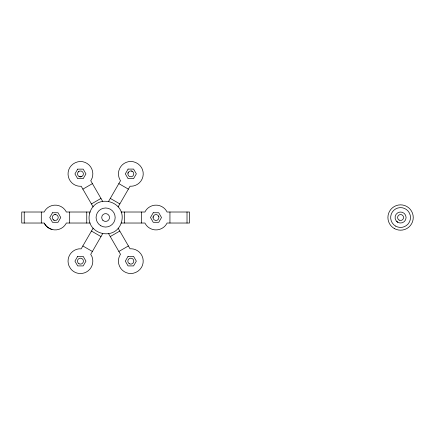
<?xml version="1.0" encoding="UTF-8"?>
<svg xmlns="http://www.w3.org/2000/svg" width="435" height="435" viewBox="0 0 435 435"><rect width="100%" height="100%" fill="white"/><g stroke="black" fill="none" stroke-linecap="round" stroke-linejoin="round"><path stroke-width="0.65" d="M158.612 216.113L158.965 217.614A2.974 2.974 0 0 1 153.098 218.207L153.142 216.668M127.923 173.255L128.178 172.521M93.123 228.157L81.171 248.858L78.931 248.842A12.397 12.397 0 0 0 68.947 265.785L70.541 268.602A12.397 12.397 0 0 0 78.713 273.419L81.949 273.446A12.397 12.397 0 0 0 91.932 256.503L90.719 254.355L102.671 233.655M108.576 201.389L120.555 180.645L120.098 180.052A12.397 12.397 0 0 1 130.837 161.461C135.198 161.532 139.325 163.913 141.571 167.66A12.397 12.397 0 0 1 130.837 186.251L130.098 186.153L118.124 206.886M78.256 171.879L79.561 171.058A2.974 2.974 0 0 1 82.025 176.42L80.551 176.876L79.05 176.534M82.873 189.138L92.416 183.63M91.426 203.95L100.969 198.436M110.251 236.558L119.794 231.05M118.858 251.468L128.401 245.96M54.919 214.569L54.163 214.754A2.974 2.974 0 0 0 52.314 217.081L52.298 217.859A2.974 2.974 0 0 0 58.198 217.962L58.208 217.185A2.974 2.974 0 0 0 54.919 214.569L55.696 214.58M90.159 212.014L66.272 212.014L65.989 211.323A12.397 12.397 0 0 0 44.522 211.323L44.234 212.014L21.75 212.014L21.75 223.03L44.234 223.03C45.702 226.222 48.736 228.467 52.048 229.495M121.071 212.014L144.975 212.014L145.257 211.323A12.397 12.397 0 0 1 166.73 211.323L167.013 212.014L189.497 212.014L189.497 223.03L167.013 223.03L166.73 223.72A12.397 12.397 0 0 1 145.257 223.72L144.975 223.03L121.088 223.03M90.175 223.03L66.272 223.03L65.989 223.72A12.397 12.397 0 0 1 44.522 223.72M131.435 170.944L132.811 171.635A2.974 2.974 0 0 1 129.499 176.518L128.858 176.077A2.974 2.974 0 0 1 132.169 171.2M118.837 183.619L128.379 189.127M110.3 198.403L119.842 203.912M91.448 231.056L100.991 236.564M82.84 245.965L92.383 251.474M53.402 219.849L54.07 220.251M396.682 221.42L397.824 222.296A5.508 5.508 0 0 0 406.089 217.522A5.508 5.508 0 0 0 397.824 212.753A5.508 5.508 0 0 0 397.824 222.296M102.665 201.378L90.719 180.694L91.176 180.101A12.397 12.397 0 0 0 80.437 161.505C76.076 161.581 71.949 163.962 69.703 167.703A12.397 12.397 0 0 0 80.437 186.3L81.176 186.202L93.128 206.902M118.119 228.147L130.07 248.847L130.81 248.749A12.397 12.397 0 0 1 141.544 267.34C139.298 271.087 135.171 273.468 130.81 273.539A12.397 12.397 0 0 1 120.076 254.948L120.528 254.355L108.587 233.671M187.017 212.014L187.017 223.03M169.944 212.014L169.944 223.03M141.565 212.014L141.565 223.03M124.492 212.014L124.492 223.03M86.75 212.014L86.75 223.03M69.682 212.014L69.682 223.03M41.303 212.014L41.303 223.03M24.229 212.014L24.229 223.03M81.318 176.746A2.974 2.974 0 0 1 78.855 171.385M153.017 217.435A2.974 2.974 0 0 1 158.889 216.837M89.697 213.101C84.167 233.97 115.531 242.676 121.55 221.942C127.08 201.079 95.722 192.368 89.697 213.101M52.499 212.753L49.748 217.522L52.499 222.296L58.007 222.296L60.764 217.522L58.007 212.753L52.499 212.753M77.686 169.133L74.929 173.902L77.686 178.671L83.194 178.671L85.951 173.902L83.194 169.133L77.686 169.133M77.686 256.373L74.929 261.141L77.686 265.916L83.194 265.916L85.951 261.141L83.194 256.373L77.686 256.373M128.08 169.084L125.323 173.859L128.08 178.627L133.588 178.627L136.345 173.859L133.588 169.084L128.08 169.084M128.053 256.373L125.302 261.141L128.053 265.916L133.561 265.916L136.318 261.141L133.561 256.373L128.053 256.373M153.24 212.753L150.483 217.522L153.24 222.296L158.748 222.296L161.505 217.522L158.748 212.753L153.24 212.753M102.899 220.317A3.904 3.904 0 0 0 109.408 218.49A3.904 3.904 0 0 0 104.569 213.764A3.904 3.904 0 0 0 102.899 220.317M129.32 263.719A2.974 2.974 0 0 0 133.784 261.141A2.974 2.974 0 0 0 129.32 258.569A2.974 2.974 0 0 0 129.32 263.719M100.855 225.787A9.543 9.543 0 0 0 115.166 217.522A9.543 9.543 0 0 0 100.855 209.257A9.543 9.543 0 0 0 100.855 225.787M78.952 263.719A2.974 2.974 0 0 0 83.417 261.141A2.974 2.974 0 0 0 78.952 258.569A2.974 2.974 0 0 0 78.952 263.719M395.622 226.113A9.918 9.918 0 0 0 410.493 217.522A9.918 9.918 0 0 0 395.622 208.936A9.918 9.918 0 0 0 395.622 226.113M394.246 228.495A12.669 12.669 0 0 0 413.25 217.522A12.669 12.669 0 0 0 394.246 206.549A12.669 12.669 0 0 0 394.246 228.495M399.091 220.099A2.974 2.974 0 0 0 403.555 217.522A2.974 2.974 0 0 0 399.091 214.944A2.974 2.974 0 0 0 399.091 220.099"/></g></svg>
